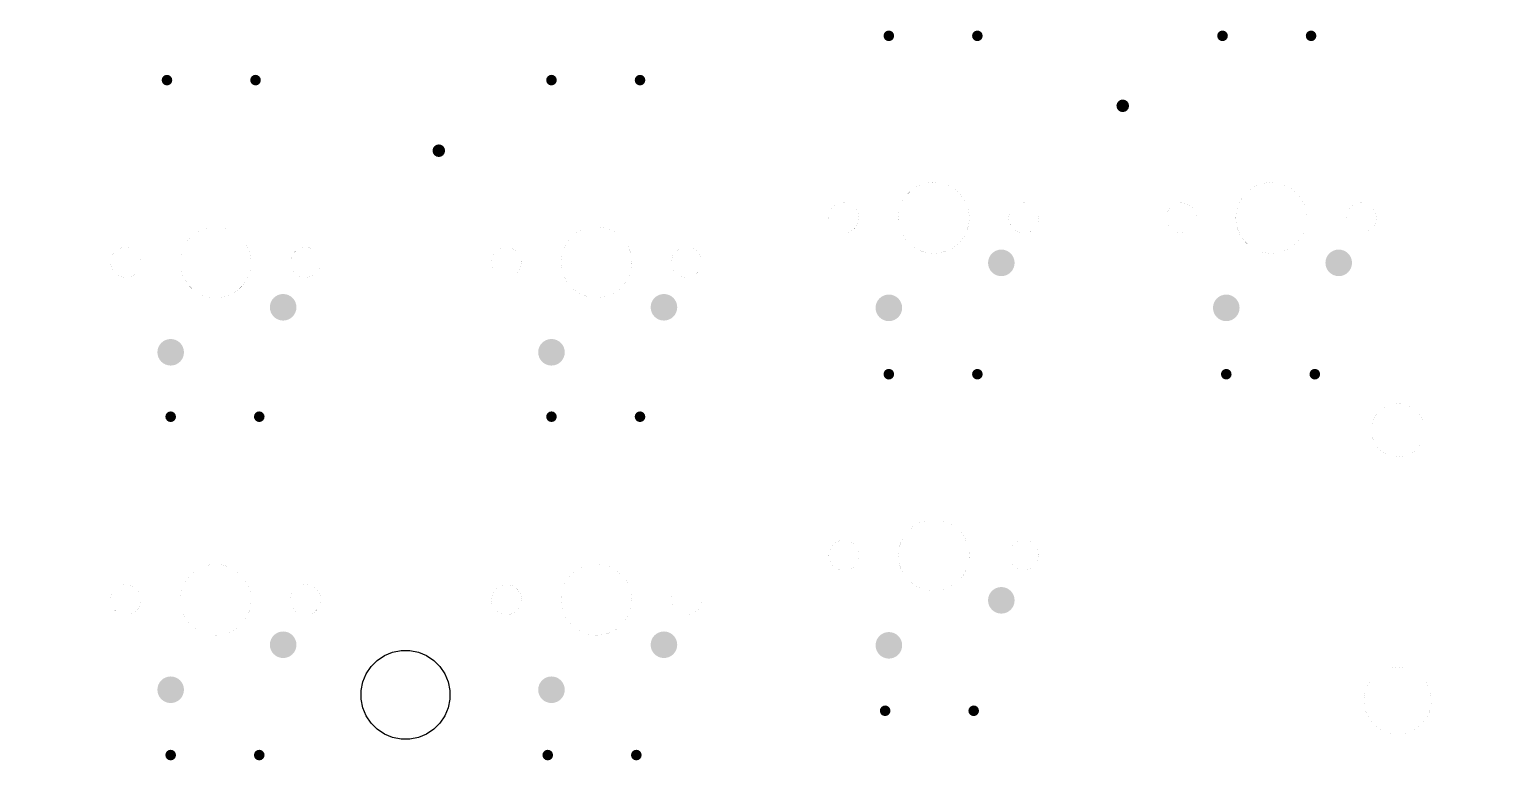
# Model space of a CAD drawing. Header units: millimetres. Extents: x 0 to 162, y 10 to 132.
# Drawn here: x 0 to 82.8, y 28.9 to 71.1 of the extents above; entities that cross this region are included whole.
import ezdxf

# ---------------------------------------------------------------- set-up
doc = ezdxf.new("R2010")
doc.units = ezdxf.units.MM
for name, color, linetype in [('Mechanical11', 56, 'Continuous'), ('PadHoleLayer', 156, 'Continuous'), ('ViaHoleLayer', 16, 'Continuous')]:
    doc.layers.add(name, color=color, linetype=linetype)

# ---------------------------------------------------------------- blocks, each defined once
blk = doc.blocks.new('CHERRYMX_7')
at = {"layer": 'PadHoleLayer'}
h = blk.add_hatch(color=156, dxfattribs=at)
edge = h.paths.add_edge_path()
edge.add_arc((3.81, -2.54), 0.75, 0, 360)
h = blk.add_hatch(color=156, dxfattribs=at)
edge = h.paths.add_edge_path()
edge.add_arc((-2.54, -5.08), 0.75, 0, 360)
blk = doc.blocks.new('CHERRYMX_8')
at = {"layer": 'PadHoleLayer'}
h = blk.add_hatch(color=156, dxfattribs=at)
edge = h.paths.add_edge_path()
edge.add_arc((3.81, -2.54), 0.75, 0, 360)
h = blk.add_hatch(color=156, dxfattribs=at)
edge = h.paths.add_edge_path()
edge.add_arc((-2.54, -5.08), 0.75, 0, 360)
blk = doc.blocks.new('CHERRYMX_9')
at = {"layer": 'PadHoleLayer'}
h = blk.add_hatch(color=156, dxfattribs=at)
edge = h.paths.add_edge_path()
edge.add_arc((3.81, -2.54), 0.75, 0, 360)
h = blk.add_hatch(color=156, dxfattribs=at)
edge = h.paths.add_edge_path()
edge.add_arc((-2.54, -5.08), 0.75, 0, 360)
blk = doc.blocks.new('CHERRYMX_13')
at = {"layer": 'PadHoleLayer'}
h = blk.add_hatch(color=156, dxfattribs=at)
edge = h.paths.add_edge_path()
edge.add_arc((3.81, -2.54), 0.75, 0, 360)
h = blk.add_hatch(color=156, dxfattribs=at)
edge = h.paths.add_edge_path()
edge.add_arc((-2.54, -5.08), 0.75, 0, 360)
blk = doc.blocks.new('CHERRYMX_14')
at = {"layer": 'PadHoleLayer'}
h = blk.add_hatch(color=156, dxfattribs=at)
edge = h.paths.add_edge_path()
edge.add_arc((3.81, -2.54), 0.75, 0, 360)
h = blk.add_hatch(color=156, dxfattribs=at)
edge = h.paths.add_edge_path()
edge.add_arc((-2.54, -5.08), 0.75, 0, 360)
blk = doc.blocks.new('CHERRYMX_15')
at = {"layer": 'PadHoleLayer'}
h = blk.add_hatch(color=156, dxfattribs=at)
edge = h.paths.add_edge_path()
edge.add_arc((3.81, -2.54), 0.75, 0, 360)
h = blk.add_hatch(color=156, dxfattribs=at)
edge = h.paths.add_edge_path()
edge.add_arc((-2.54, -5.08), 0.75, 0, 360)
blk = doc.blocks.new('CHERRYMX_16')
at = {"layer": 'PadHoleLayer'}
h = blk.add_hatch(color=156, dxfattribs=at)
edge = h.paths.add_edge_path()
edge.add_arc((3.81, -2.54), 0.75, 0, 360)
h = blk.add_hatch(color=156, dxfattribs=at)
edge = h.paths.add_edge_path()
edge.add_arc((-2.54, -5.08), 0.75, 0, 360)
blk = doc.blocks.new('1N4148_B_53')
at = {"layer": 'PadHoleLayer'}
h = blk.add_hatch(color=156, dxfattribs=at)
edge = h.paths.add_edge_path()
edge.add_arc((-2.5, 0), 0.3, 0, 360)
h = blk.add_hatch(color=156, dxfattribs=at)
edge = h.paths.add_edge_path()
edge.add_arc((2.5, 0), 0.3, 0, 360)
blk = doc.blocks.new('1N4148_B_54')
at = {"layer": 'PadHoleLayer'}
h = blk.add_hatch(color=156, dxfattribs=at)
edge = h.paths.add_edge_path()
edge.add_arc((-2.5, 0), 0.3, 0, 360)
h = blk.add_hatch(color=156, dxfattribs=at)
edge = h.paths.add_edge_path()
edge.add_arc((2.5, 0), 0.3, 0, 360)
blk = doc.blocks.new('1N4148_B_55')
at = {"layer": 'PadHoleLayer'}
h = blk.add_hatch(color=156, dxfattribs=at)
edge = h.paths.add_edge_path()
edge.add_arc((-2.5, 0), 0.3, 0, 360)
h = blk.add_hatch(color=156, dxfattribs=at)
edge = h.paths.add_edge_path()
edge.add_arc((2.5, 0), 0.3, 0, 360)
blk = doc.blocks.new('1N4148_B_59')
at = {"layer": 'PadHoleLayer'}
h = blk.add_hatch(color=156, dxfattribs=at)
edge = h.paths.add_edge_path()
edge.add_arc((-2.5, 0), 0.3, 0, 360)
h = blk.add_hatch(color=156, dxfattribs=at)
edge = h.paths.add_edge_path()
edge.add_arc((2.5, 0), 0.3, 0, 360)
blk = doc.blocks.new('1N4148_B_60')
at = {"layer": 'PadHoleLayer'}
h = blk.add_hatch(color=156, dxfattribs=at)
edge = h.paths.add_edge_path()
edge.add_arc((-2.5, 0), 0.3, 0, 360)
h = blk.add_hatch(color=156, dxfattribs=at)
edge = h.paths.add_edge_path()
edge.add_arc((2.5, 0), 0.3, 0, 360)
blk = doc.blocks.new('1N4148_B_61')
at = {"layer": 'PadHoleLayer'}
h = blk.add_hatch(color=156, dxfattribs=at)
edge = h.paths.add_edge_path()
edge.add_arc((-2.5, 0), 0.3, 0, 360)
h = blk.add_hatch(color=156, dxfattribs=at)
edge = h.paths.add_edge_path()
edge.add_arc((2.5, 0), 0.3, 0, 360)
blk = doc.blocks.new('1N4148_B_62')
at = {"layer": 'PadHoleLayer'}
h = blk.add_hatch(color=156, dxfattribs=at)
edge = h.paths.add_edge_path()
edge.add_arc((-2.5, 0), 0.3, 0, 360)
h = blk.add_hatch(color=156, dxfattribs=at)
edge = h.paths.add_edge_path()
edge.add_arc((2.5, 0), 0.3, 0, 360)
blk = doc.blocks.new('1N4148_B_66')
at = {"layer": 'PadHoleLayer'}
h = blk.add_hatch(color=156, dxfattribs=at)
edge = h.paths.add_edge_path()
edge.add_arc((-2.5, 0), 0.3, 0, 360)
h = blk.add_hatch(color=156, dxfattribs=at)
edge = h.paths.add_edge_path()
edge.add_arc((2.5, 0), 0.3, 0, 360)
blk = doc.blocks.new('1N4148_B_67')
at = {"layer": 'PadHoleLayer'}
h = blk.add_hatch(color=156, dxfattribs=at)
edge = h.paths.add_edge_path()
edge.add_arc((-2.5, 0), 0.3, 0, 360)
h = blk.add_hatch(color=156, dxfattribs=at)
edge = h.paths.add_edge_path()
edge.add_arc((2.5, 0), 0.3, 0, 360)
blk = doc.blocks.new('1N4148_B_68')
at = {"layer": 'PadHoleLayer'}
h = blk.add_hatch(color=156, dxfattribs=at)
edge = h.paths.add_edge_path()
edge.add_arc((-2.5, 0), 0.3, 0, 360)
h = blk.add_hatch(color=156, dxfattribs=at)
edge = h.paths.add_edge_path()
edge.add_arc((2.5, 0), 0.3, 0, 360)
blk = doc.blocks.new('1N4148_B_69')
at = {"layer": 'PadHoleLayer'}
h = blk.add_hatch(color=156, dxfattribs=at)
edge = h.paths.add_edge_path()
edge.add_arc((-2.5, 0), 0.3, 0, 360)
h = blk.add_hatch(color=156, dxfattribs=at)
edge = h.paths.add_edge_path()
edge.add_arc((2.5, 0), 0.3, 0, 360)

msp = doc.modelspace()

# ---------------------------------------------------------------- hatches: boundary and pattern name
at = {"layer": 'ViaHoleLayer'}
h = msp.add_hatch(color=16, dxfattribs=at)
edge = h.paths.add_edge_path()
edge.add_arc((61.75, 66.75), 0.356, 0, 360)
h = msp.add_hatch(color=16, dxfattribs=at)
edge = h.paths.add_edge_path()
edge.add_arc((23.134, 64.217), 0.356, 0, 360)

# ---------------------------------------------------------------- linework, layer by layer
at = {"layer": 'Mechanical11'}
for p, q in [((19.656, 35.442), (20.066, 35.715)), ((20.066, 35.715), (20.521, 35.904)), ((20.521, 35.904), (21.004, 36)), ((21.004, 36), (21.25, 36)), ((21.25, 36), (21.496, 36)), ((21.496, 36), (21.979, 35.904)), ((21.979, 35.904), (22.434, 35.715)), ((22.434, 35.715), (22.844, 35.442)), ((19.035, 34.684), (19.308, 35.094)), ((19.308, 35.094), (19.656, 35.442)), ((22.844, 35.442), (23.192, 35.094)), ((23.192, 35.094), (23.465, 34.684)), ((18.75, 33.746), (18.846, 34.229)), ((18.846, 34.229), (19.035, 34.684)), ((23.465, 34.684), (23.654, 34.229)), ((23.654, 34.229), (23.75, 33.746)), ((18.75, 33.5), (18.75, 33.746)), ((18.75, 33.254), (18.75, 33.5)), ((18.846, 32.771), (18.75, 33.254)), ((23.75, 33.254), (23.654, 32.771)), ((23.75, 33.746), (23.75, 33.5)), ((23.75, 33.5), (23.75, 33.254)), ((19.035, 32.316), (18.846, 32.771)), ((19.308, 31.906), (19.035, 32.316)), ((23.465, 32.316), (23.192, 31.906)), ((23.654, 32.771), (23.465, 32.316)), ((19.656, 31.558), (19.308, 31.906)), ((20.066, 31.285), (19.656, 31.558)), ((22.844, 31.558), (22.434, 31.285)), ((23.192, 31.906), (22.844, 31.558)), ((20.521, 31.096), (20.066, 31.285)), ((21.004, 31), (20.521, 31.096)), ((21.25, 31), (21.004, 31)), ((21.25, 31), (21.25, 31)), ((21.496, 31), (21.25, 31)), ((21.979, 31.096), (21.496, 31)), ((22.434, 31.285), (21.979, 31.096))]:
    msp.add_line(p, q, dxfattribs=at)
at = {"layer": 'Mechanical11', "const_width": 0.001}
for points in [[(0.013, 28.937), (0.013, 128.137)], [(49.485, 67.425), (52.685, 67.425)], [(49.485, 64.625), (49.485, 67.425)], [(52.685, 64.625), (52.685, 67.425)], [(68.535, 67.425), (71.735, 67.425)], [(68.535, 64.625), (68.535, 67.425)], [(71.735, 64.625), (71.735, 67.425)], [(8.935, 64.917), (12.135, 64.917)], [(8.935, 62.117), (8.935, 64.917)], [(12.135, 62.117), (12.135, 64.917)], [(30.435, 64.917), (33.635, 64.917)], [(30.435, 62.117), (30.435, 64.917)], [(33.635, 62.117), (33.635, 64.917)], [(49.485, 64.625), (52.685, 64.625)], [(68.535, 64.625), (71.735, 64.625)], [(8.935, 62.117), (12.135, 62.117)], [(30.435, 62.117), (33.635, 62.117)], [(49.485, 48.375), (52.685, 48.375)], [(49.485, 45.575), (49.485, 48.375)], [(52.685, 45.575), (52.685, 48.375)], [(8.935, 45.867), (12.135, 45.867)], [(8.935, 43.067), (8.935, 45.867)], [(12.135, 43.067), (12.135, 45.867)], [(30.435, 45.867), (33.635, 45.867)], [(30.435, 43.067), (30.435, 45.867)], [(33.635, 43.067), (33.635, 45.867)], [(49.485, 45.575), (52.685, 45.575)], [(8.935, 43.067), (12.135, 43.067)], [(30.435, 43.067), (33.635, 43.067)], [(0.013, 28.937), (105.829, 28.937)]]:
    msp.add_lwpolyline(points, dxfattribs=at)
at = {"layer": 'Mechanical11'}
for points, const_width in [([(49.485, 67.425, 1), (49.485, 67.425, 1)], 0.0005), ([(49.485, 67.425, 1), (49.485, 67.425, 1)], 0.0005), ([(52.685, 67.425, 1), (52.685, 67.425, 1)], 0.0005), ([(52.685, 67.425, 1), (52.685, 67.425, 1)], 0.0005), ([(68.535, 67.425, 1), (68.535, 67.425, 1)], 0.0005), ([(68.535, 67.425, 1), (68.535, 67.425, 1)], 0.0005), ([(71.735, 67.425, 1), (71.735, 67.425, 1)], 0.0005), ([(71.735, 67.425, 1), (71.735, 67.425, 1)], 0.0005), ([(8.935, 64.917, 1), (8.935, 64.917, 1)], 0.0005), ([(8.935, 64.917, 1), (8.935, 64.917, 1)], 0.0005), ([(12.135, 64.917, 1), (12.135, 64.917, 1)], 0.0005), ([(12.135, 64.917, 1), (12.135, 64.917, 1)], 0.0005), ([(30.435, 64.917, 1), (30.435, 64.917, 1)], 0.0005), ([(30.435, 64.917, 1), (30.435, 64.917, 1)], 0.0005), ([(33.635, 64.917, 1), (33.635, 64.917, 1)], 0.0005), ([(33.635, 64.917, 1), (33.635, 64.917, 1)], 0.0005), ([(49.485, 64.625, 1), (49.485, 64.625, 1)], 0.0005), ([(49.485, 64.625, 1), (49.485, 64.625, 1)], 0.0005), ([(52.685, 64.625, 1), (52.685, 64.625, 1)], 0.0005), ([(52.685, 64.625, 1), (52.685, 64.625, 1)], 0.0005), ([(68.535, 64.625, 1), (68.535, 64.625, 1)], 0.0005), ([(68.535, 64.625, 1), (68.535, 64.625, 1)], 0.0005), ([(71.735, 64.625, 1), (71.735, 64.625, 1)], 0.0005), ([(71.735, 64.625, 1), (71.735, 64.625, 1)], 0.0005), ([(8.935, 62.117, 1), (8.935, 62.117, 1)], 0.0005), ([(8.935, 62.117, 1), (8.935, 62.117, 1)], 0.0005), ([(12.135, 62.117, 1), (12.135, 62.117, 1)], 0.0005), ([(12.135, 62.117, 1), (12.135, 62.117, 1)], 0.0005), ([(30.435, 62.117, 1), (30.435, 62.117, 1)], 0.0005), ([(30.435, 62.117, 1), (30.435, 62.117, 1)], 0.0005), ([(33.635, 62.117, 1), (33.635, 62.117, 1)], 0.0005), ([(33.635, 62.117, 1), (33.635, 62.117, 1)], 0.0005), ([(51.085, 62.425, 1), (51.085, 62.425, 1)], 0.0005), ([(51.085, 62.425, 1), (51.085, 62.425, 1)], 0.0005), ([(70.135, 62.425, 1), (70.135, 62.425, 1)], 0.0005), ([(70.135, 62.425, 1), (70.135, 62.425, 1)], 0.0005), ([(46.005, 61.275, 1), (46.005, 61.275, 1)], 0.0005), ([(46.005, 61.275, 1), (46.005, 61.275, 1)], 0.0005), ([(56.165, 61.275, 1), (56.165, 61.275, 1)], 0.0005), ([(56.165, 61.275, 1), (56.165, 61.275, 1)], 0.0005), ([(65.055, 61.275, 1), (65.055, 61.275, 1)], 0.0005), ([(65.055, 61.275, 1), (65.055, 61.275, 1)], 0.0005), ([(75.215, 61.275, 1), (75.215, 61.275, 1)], 0.0005), ([(75.215, 61.275, 1), (75.215, 61.275, 1)], 0.0005), ([(45.155, 60.425, 1), (45.155, 60.425, 1)], 0.0005), ([(45.155, 60.425, 1), (45.155, 60.425, 1)], 0.0005), ([(46.855, 60.425, 1), (46.855, 60.425, 1)], 0.0005), ([(46.855, 60.425, 1), (46.855, 60.425, 1)], 0.0005), ([(49.085, 60.425, 1), (49.085, 60.425, 1)], 0.0005), ([(49.085, 60.425, 1), (49.085, 60.425, 1)], 0.0005), ([(53.085, 60.425, 1), (53.085, 60.425, 1)], 0.0005), ([(53.085, 60.425, 1), (53.085, 60.425, 1)], 0.0005), ([(55.315, 60.425, 1), (55.315, 60.425, 1)], 0.0005), ([(55.315, 60.425, 1), (55.315, 60.425, 1)], 0.0005), ([(57.015, 60.425, 1), (57.015, 60.425, 1)], 0.0005), ([(57.015, 60.425, 1), (57.015, 60.425, 1)], 0.0005), ([(64.205, 60.425, 1), (64.205, 60.425, 1)], 0.0005), ([(64.205, 60.425, 1), (64.205, 60.425, 1)], 0.0005), ([(65.905, 60.425, 1), (65.905, 60.425, 1)], 0.0005), ([(65.905, 60.425, 1), (65.905, 60.425, 1)], 0.0005), ([(68.135, 60.425, 1), (68.135, 60.425, 1)], 0.0005), ([(68.135, 60.425, 1), (68.135, 60.425, 1)], 0.0005), ([(72.135, 60.425, 1), (72.135, 60.425, 1)], 0.0005), ([(72.135, 60.425, 1), (72.135, 60.425, 1)], 0.0005), ([(74.365, 60.425, 1), (74.365, 60.425, 1)], 0.0005), ([(74.365, 60.425, 1), (74.365, 60.425, 1)], 0.0005), ([(76.065, 60.425, 1), (76.065, 60.425, 1)], 0.0005), ([(76.065, 60.425, 1), (76.065, 60.425, 1)], 0.0005), ([(10.535, 59.917, 1), (10.535, 59.917, 1)], 0.0005), ([(10.535, 59.917, 1), (10.535, 59.917, 1)], 0.0005), ([(32.035, 59.917, 1), (32.035, 59.917, 1)], 0.0005), ([(32.035, 59.917, 1), (32.035, 59.917, 1)], 0.0005), ([(46.005, 59.575, 1), (46.005, 59.575, 1)], 0.0005), ([(46.005, 59.575, 1), (46.005, 59.575, 1)], 0.0005), ([(56.165, 59.575, 1), (56.165, 59.575, 1)], 0.0005), ([(56.165, 59.575, 1), (56.165, 59.575, 1)], 0.0005), ([(65.055, 59.575, 1), (65.055, 59.575, 1)], 0.0005), ([(65.055, 59.575, 1), (65.055, 59.575, 1)], 0.0005), ([(75.215, 59.575, 1), (75.215, 59.575, 1)], 0.0005), ([(75.215, 59.575, 1), (75.215, 59.575, 1)], 0.0005), ([(5.455, 58.767, 1), (5.455, 58.767, 1)], 0.0005), ([(5.455, 58.767, 1), (5.455, 58.767, 1)], 0.0005), ([(15.615, 58.767, 1), (15.615, 58.767, 1)], 0.0005), ([(15.615, 58.767, 1), (15.615, 58.767, 1)], 0.0005), ([(26.955, 58.767, 1), (26.955, 58.767, 1)], 0.0005), ([(26.955, 58.767, 1), (26.955, 58.767, 1)], 0.0005), ([(37.115, 58.767, 1), (37.115, 58.767, 1)], 0.0005), ([(37.115, 58.767, 1), (37.115, 58.767, 1)], 0.0005), ([(51.085, 58.425, 1), (51.085, 58.425, 1)], 0.0005), ([(51.085, 58.425, 1), (51.085, 58.425, 1)], 0.0005), ([(70.135, 58.425, 1), (70.135, 58.425, 1)], 0.0005), ([(70.135, 58.425, 1), (70.135, 58.425, 1)], 0.0005), ([(4.605, 57.917, 1), (4.605, 57.917, 1)], 0.0005), ([(4.605, 57.917, 1), (4.605, 57.917, 1)], 0.0005), ([(6.305, 57.917, 1), (6.305, 57.917, 1)], 0.0005), ([(6.305, 57.917, 1), (6.305, 57.917, 1)], 0.0005), ([(8.535, 57.917, 1), (8.535, 57.917, 1)], 0.0005), ([(8.535, 57.917, 1), (8.535, 57.917, 1)], 0.0005), ([(12.535, 57.917, 1), (12.535, 57.917, 1)], 0.0005), ([(12.535, 57.917, 1), (12.535, 57.917, 1)], 0.0005), ([(14.765, 57.917, 1), (14.765, 57.917, 1)], 0.0005), ([(14.765, 57.917, 1), (14.765, 57.917, 1)], 0.0005), ([(16.465, 57.917, 1), (16.465, 57.917, 1)], 0.0005), ([(16.465, 57.917, 1), (16.465, 57.917, 1)], 0.0005), ([(26.105, 57.917, 1), (26.105, 57.917, 1)], 0.0005), ([(26.105, 57.917, 1), (26.105, 57.917, 1)], 0.0005), ([(27.805, 57.917, 1), (27.805, 57.917, 1)], 0.0005), ([(27.805, 57.917, 1), (27.805, 57.917, 1)], 0.0005), ([(30.035, 57.917, 1), (30.035, 57.917, 1)], 0.0005), ([(30.035, 57.917, 1), (30.035, 57.917, 1)], 0.0005), ([(34.035, 57.917, 1), (34.035, 57.917, 1)], 0.0005), ([(34.035, 57.917, 1), (34.035, 57.917, 1)], 0.0005), ([(36.265, 57.917, 1), (36.265, 57.917, 1)], 0.0005), ([(36.265, 57.917, 1), (36.265, 57.917, 1)], 0.0005), ([(37.965, 57.917, 1), (37.965, 57.917, 1)], 0.0005), ([(37.965, 57.917, 1), (37.965, 57.917, 1)], 0.0005), ([(5.455, 57.067, 1), (5.455, 57.067, 1)], 0.0005), ([(5.455, 57.067, 1), (5.455, 57.067, 1)], 0.0005), ([(15.615, 57.067, 1), (15.615, 57.067, 1)], 0.0005), ([(15.615, 57.067, 1), (15.615, 57.067, 1)], 0.0005), ([(26.955, 57.067, 1), (26.955, 57.067, 1)], 0.0005), ([(26.955, 57.067, 1), (26.955, 57.067, 1)], 0.0005), ([(37.115, 57.067, 1), (37.115, 57.067, 1)], 0.0005), ([(37.115, 57.067, 1), (37.115, 57.067, 1)], 0.0005), ([(10.535, 55.917, 1), (10.535, 55.917, 1)], 0.0005), ([(10.535, 55.917, 1), (10.535, 55.917, 1)], 0.0005), ([(32.035, 55.917, 1), (32.035, 55.917, 1)], 0.0005), ([(32.035, 55.917, 1), (32.035, 55.917, 1)], 0.0005), ([(77.295, 49.932, 1), (77.296, 49.932, 1)], 0.0005), ([(77.295, 49.932, 1), (77.296, 49.932, 1)], 0.0005), ([(49.485, 48.375, 1), (49.485, 48.375, 1)], 0.0005), ([(49.485, 48.375, 1), (49.485, 48.375, 1)], 0.0005), ([(52.685, 48.375, 1), (52.685, 48.375, 1)], 0.0005), ([(52.685, 48.375, 1), (52.685, 48.375, 1)], 0.0005), ([(75.795, 48.432, 1), (75.796, 48.432, 1)], 0.0005), ([(75.795, 48.432, 1), (75.796, 48.432, 1)], 0.0005), ([(78.795, 48.432, 1), (78.796, 48.432, 1)], 0.0005), ([(78.795, 48.432, 1), (78.796, 48.432, 1)], 0.0005), ([(77.295, 46.932, 1), (77.296, 46.932, 1)], 0.0005), ([(77.295, 46.932, 1), (77.296, 46.932, 1)], 0.0005), ([(8.935, 45.867, 1), (8.935, 45.867, 1)], 0.0005), ([(8.935, 45.867, 1), (8.935, 45.867, 1)], 0.0005), ([(12.135, 45.867, 1), (12.135, 45.867, 1)], 0.0005), ([(12.135, 45.867, 1), (12.135, 45.867, 1)], 0.0005), ([(30.435, 45.867, 1), (30.435, 45.867, 1)], 0.0005), ([(30.435, 45.867, 1), (30.435, 45.867, 1)], 0.0005), ([(33.635, 45.867, 1), (33.635, 45.867, 1)], 0.0005), ([(33.635, 45.867, 1), (33.635, 45.867, 1)], 0.0005), ([(49.485, 45.575, 1), (49.485, 45.575, 1)], 0.0005), ([(49.485, 45.575, 1), (49.485, 45.575, 1)], 0.0005), ([(52.685, 45.575, 1), (52.685, 45.575, 1)], 0.0005), ([(52.685, 45.575, 1), (52.685, 45.575, 1)], 0.0005), ([(8.935, 43.067, 1), (8.935, 43.067, 1)], 0.0005), ([(8.935, 43.067, 1), (8.935, 43.067, 1)], 0.0005), ([(12.135, 43.067, 1), (12.135, 43.067, 1)], 0.0005), ([(12.135, 43.067, 1), (12.135, 43.067, 1)], 0.0005), ([(30.435, 43.067, 1), (30.435, 43.067, 1)], 0.0005), ([(30.435, 43.067, 1), (30.435, 43.067, 1)], 0.0005), ([(33.635, 43.067, 1), (33.635, 43.067, 1)], 0.0005), ([(33.635, 43.067, 1), (33.635, 43.067, 1)], 0.0005), ([(51.085, 43.375, 1), (51.085, 43.375, 1)], 0.0005), ([(51.085, 43.375, 1), (51.085, 43.375, 1)], 0.0005), ([(46.005, 42.225, 1), (46.005, 42.225, 1)], 0.0005), ([(46.005, 42.225, 1), (46.005, 42.225, 1)], 0.0005), ([(56.165, 42.225, 1), (56.165, 42.225, 1)], 0.0005), ([(56.165, 42.225, 1), (56.165, 42.225, 1)], 0.0005), ([(45.155, 41.375, 1), (45.155, 41.375, 1)], 0.0005), ([(45.155, 41.375, 1), (45.155, 41.375, 1)], 0.0005), ([(46.855, 41.375, 1), (46.855, 41.375, 1)], 0.0005), ([(46.855, 41.375, 1), (46.855, 41.375, 1)], 0.0005), ([(49.085, 41.375, 1), (49.085, 41.375, 1)], 0.0005), ([(49.085, 41.375, 1), (49.085, 41.375, 1)], 0.0005), ([(53.085, 41.375, 1), (53.085, 41.375, 1)], 0.0005), ([(53.085, 41.375, 1), (53.085, 41.375, 1)], 0.0005), ([(55.315, 41.375, 1), (55.315, 41.375, 1)], 0.0005), ([(55.315, 41.375, 1), (55.315, 41.375, 1)], 0.0005), ([(57.015, 41.375, 1), (57.015, 41.375, 1)], 0.0005), ([(57.015, 41.375, 1), (57.015, 41.375, 1)], 0.0005), ([(10.535, 40.867, 1), (10.535, 40.867, 1)], 0.0005), ([(10.535, 40.867, 1), (10.535, 40.867, 1)], 0.0005), ([(32.035, 40.867, 1), (32.035, 40.867, 1)], 0.0005), ([(32.035, 40.867, 1), (32.035, 40.867, 1)], 0.0005), ([(5.455, 39.717, 1), (5.455, 39.717, 1)], 0.0005), ([(5.455, 39.717, 1), (5.455, 39.717, 1)], 0.0005), ([(15.615, 39.717, 1), (15.615, 39.717, 1)], 0.0005), ([(15.615, 39.717, 1), (15.615, 39.717, 1)], 0.0005), ([(26.955, 39.717, 1), (26.955, 39.717, 1)], 0.0005), ([(26.955, 39.717, 1), (26.955, 39.717, 1)], 0.0005), ([(37.115, 39.717, 1), (37.115, 39.717, 1)], 0.0005), ([(37.115, 39.717, 1), (37.115, 39.717, 1)], 0.0005), ([(46.005, 40.525, 1), (46.005, 40.525, 1)], 0.0005), ([(46.005, 40.525, 1), (46.005, 40.525, 1)], 0.0005), ([(56.165, 40.525, 1), (56.165, 40.525, 1)], 0.0005), ([(56.165, 40.525, 1), (56.165, 40.525, 1)], 0.0005), ([(51.085, 39.375, 1), (51.085, 39.375, 1)], 0.0005), ([(51.085, 39.375, 1), (51.085, 39.375, 1)], 0.0005), ([(4.605, 38.867, 1), (4.605, 38.867, 1)], 0.0005), ([(4.605, 38.867, 1), (4.605, 38.867, 1)], 0.0005), ([(6.305, 38.867, 1), (6.305, 38.867, 1)], 0.0005), ([(6.305, 38.867, 1), (6.305, 38.867, 1)], 0.0005), ([(8.535, 38.867, 1), (8.535, 38.867, 1)], 0.0005), ([(8.535, 38.867, 1), (8.535, 38.867, 1)], 0.0005), ([(12.535, 38.867, 1), (12.535, 38.867, 1)], 0.0005), ([(12.535, 38.867, 1), (12.535, 38.867, 1)], 0.0005), ([(14.765, 38.867, 1), (14.765, 38.867, 1)], 0.0005), ([(14.765, 38.867, 1), (14.765, 38.867, 1)], 0.0005), ([(16.465, 38.867, 1), (16.465, 38.867, 1)], 0.0005), ([(16.465, 38.867, 1), (16.465, 38.867, 1)], 0.0005), ([(26.105, 38.867, 1), (26.105, 38.867, 1)], 0.0005), ([(26.105, 38.867, 1), (26.105, 38.867, 1)], 0.0005), ([(27.805, 38.867, 1), (27.805, 38.867, 1)], 0.0005), ([(27.805, 38.867, 1), (27.805, 38.867, 1)], 0.0005), ([(30.035, 38.867, 1), (30.035, 38.867, 1)], 0.0005), ([(30.035, 38.867, 1), (30.035, 38.867, 1)], 0.0005), ([(34.035, 38.867, 1), (34.035, 38.867, 1)], 0.0005), ([(34.035, 38.867, 1), (34.035, 38.867, 1)], 0.0005), ([(36.265, 38.867, 1), (36.265, 38.867, 1)], 0.0005), ([(36.265, 38.867, 1), (36.265, 38.867, 1)], 0.0005), ([(37.965, 38.867, 1), (37.965, 38.867, 1)], 0.0005), ([(37.965, 38.867, 1), (37.965, 38.867, 1)], 0.0005), ([(5.455, 38.017, 1), (5.455, 38.017, 1)], 0.0005), ([(5.455, 38.017, 1), (5.455, 38.017, 1)], 0.0005), ([(15.615, 38.017, 1), (15.615, 38.017, 1)], 0.0005), ([(15.615, 38.017, 1), (15.615, 38.017, 1)], 0.0005), ([(26.955, 38.017, 1), (26.955, 38.017, 1)], 0.0005), ([(26.955, 38.017, 1), (26.955, 38.017, 1)], 0.0005), ([(37.115, 38.017, 1), (37.115, 38.017, 1)], 0.0005), ([(37.115, 38.017, 1), (37.115, 38.017, 1)], 0.0005), ([(10.535, 36.867, 1), (10.535, 36.867, 1)], 0.0005), ([(10.535, 36.867, 1), (10.535, 36.867, 1)], 0.0005), ([(32.035, 36.867, 1), (32.035, 36.867, 1)], 0.0005), ([(32.035, 36.867, 1), (32.035, 36.867, 1)], 0.0005), ([(23.75, 33.5, 1), (18.75, 33.5, 1)], 0.001), ([(77.273, 35.068, 1), (77.273, 35.068, 1)], 0.0005), ([(77.273, 35.068, 1), (77.273, 35.068, 1)], 0.0005), ([(18.75, 33.5, 1), (18.75, 33.5, 1)], 0.0005), ([(23.75, 33.5, 1), (23.75, 33.5, 1)], 0.0005), ([(75.373, 33.168, 1), (75.373, 33.168, 1)], 0.0005), ([(75.373, 33.168, 1), (75.373, 33.168, 1)], 0.0005), ([(79.173, 33.168, 1), (79.173, 33.168, 1)], 0.0005), ([(79.173, 33.168, 1), (79.173, 33.168, 1)], 0.0005), ([(77.273, 31.268, 1), (77.273, 31.268, 1)], 0.0005), ([(77.273, 31.268, 1), (77.273, 31.268, 1)], 0.0005), ([(0.012, 28.937, 1), (0.013, 28.937, 1)], 0.0005), ([(0.012, 28.937, 1), (0.013, 28.937, 1)], 0.0005)]:
    msp.add_lwpolyline(points, format="xyb", close=True, dxfattribs=dict(at, const_width=const_width))
at = {"layer": 'Mechanical11', "const_width": 0.001}
for points in [[(49.085, 60.425, -0.414214), (51.085, 62.425)], [(51.085, 62.425, -0.414214), (53.085, 60.425)], [(68.135, 60.425, -0.414214), (70.135, 62.425)], [(70.135, 62.425, -0.414214), (72.135, 60.425)], [(45.155, 60.425, -0.414214), (46.005, 61.275)], [(46.005, 61.275, -0.414214), (46.855, 60.425)], [(55.315, 60.425, -0.414214), (56.165, 61.275)], [(56.165, 61.275, -0.414214), (57.015, 60.425)], [(64.205, 60.425, -0.414214), (65.055, 61.275)], [(65.055, 61.275, -0.414214), (65.905, 60.425)], [(74.365, 60.425, -0.414214), (75.215, 61.275)], [(75.215, 61.275, -0.414214), (76.065, 60.425)], [(46.005, 59.575, -0.414214), (45.155, 60.425)], [(46.855, 60.425, -0.414214), (46.005, 59.575)], [(51.085, 58.425, -0.414214), (49.085, 60.425)], [(53.085, 60.425, -0.414214), (51.085, 58.425)], [(56.165, 59.575, -0.414214), (55.315, 60.425)], [(57.015, 60.425, -0.414214), (56.165, 59.575)], [(65.055, 59.575, -0.414214), (64.205, 60.425)], [(65.905, 60.425, -0.414214), (65.055, 59.575)], [(70.135, 58.425, -0.414214), (68.135, 60.425)], [(72.135, 60.425, -0.414214), (70.135, 58.425)], [(75.215, 59.575, -0.414214), (74.365, 60.425)], [(76.065, 60.425, -0.414214), (75.215, 59.575)], [(8.535, 57.917, -0.414214), (10.535, 59.917)], [(10.535, 59.917, -0.414214), (12.535, 57.917)], [(30.035, 57.917, -0.414214), (32.035, 59.917)], [(32.035, 59.917, -0.414214), (34.035, 57.917)], [(4.605, 57.917, -0.414214), (5.455, 58.767)], [(5.455, 58.767, -0.414214), (6.305, 57.917)], [(14.765, 57.917, -0.414214), (15.615, 58.767)], [(15.615, 58.767, -0.414214), (16.465, 57.917)], [(26.105, 57.917, -0.414214), (26.955, 58.767)], [(26.955, 58.767, -0.414214), (27.805, 57.917)], [(36.265, 57.917, -0.414214), (37.115, 58.767)], [(37.115, 58.767, -0.414214), (37.965, 57.917)], [(5.455, 57.067, -0.414214), (4.605, 57.917)], [(6.305, 57.917, -0.414214), (5.455, 57.067)], [(10.535, 55.917, -0.414214), (8.535, 57.917)], [(12.535, 57.917, -0.414214), (10.535, 55.917)], [(15.615, 57.067, -0.414214), (14.765, 57.917)], [(16.465, 57.917, -0.414214), (15.615, 57.067)], [(26.955, 57.067, -0.414214), (26.105, 57.917)], [(27.805, 57.917, -0.414214), (26.955, 57.067)], [(32.035, 55.917, -0.414214), (30.035, 57.917)], [(34.035, 57.917, -0.414214), (32.035, 55.917)], [(37.115, 57.067, -0.414214), (36.265, 57.917)], [(37.965, 57.917, -0.414214), (37.115, 57.067)], [(75.796, 48.432, -0.414214), (77.296, 49.932)], [(77.296, 49.932, -0.414214), (78.796, 48.432)], [(77.296, 46.932, -0.414214), (75.796, 48.432)], [(78.796, 48.432, -0.414214), (77.296, 46.932)], [(49.085, 41.375, -0.414214), (51.085, 43.375)], [(51.085, 43.375, -0.414214), (53.085, 41.375)], [(45.155, 41.375, -0.414214), (46.005, 42.225)], [(46.005, 42.225, -0.414214), (46.855, 41.375)], [(55.315, 41.375, -0.414214), (56.165, 42.225)], [(56.165, 42.225, -0.414214), (57.015, 41.375)], [(46.005, 40.525, -0.414214), (45.155, 41.375)], [(46.855, 41.375, -0.414214), (46.005, 40.525)], [(51.085, 39.375, -0.414214), (49.085, 41.375)], [(53.085, 41.375, -0.414214), (51.085, 39.375)], [(56.165, 40.525, -0.414214), (55.315, 41.375)], [(57.015, 41.375, -0.414214), (56.165, 40.525)], [(8.535, 38.867, -0.414214), (10.535, 40.867)], [(10.535, 40.867, -0.414214), (12.535, 38.867)], [(30.035, 38.867, -0.414214), (32.035, 40.867)], [(32.035, 40.867, -0.414214), (34.035, 38.867)], [(4.605, 38.867, -0.414214), (5.455, 39.717)], [(5.455, 39.717, -0.414214), (6.305, 38.867)], [(14.765, 38.867, -0.414214), (15.615, 39.717)], [(15.615, 39.717, -0.414214), (16.465, 38.867)], [(26.105, 38.867, -0.414214), (26.955, 39.717)], [(26.955, 39.717, -0.414214), (27.805, 38.867)], [(36.265, 38.867, -0.414214), (37.115, 39.717)], [(37.115, 39.717, -0.414214), (37.965, 38.867)], [(5.455, 38.017, -0.414214), (4.605, 38.867)], [(6.305, 38.867, -0.414214), (5.455, 38.017)], [(10.535, 36.867, -0.414214), (8.535, 38.867)], [(12.535, 38.867, -0.414214), (10.535, 36.867)], [(15.615, 38.017, -0.414214), (14.765, 38.867)], [(16.465, 38.867, -0.414214), (15.615, 38.017)], [(26.955, 38.017, -0.414214), (26.105, 38.867)], [(27.805, 38.867, -0.414214), (26.955, 38.017)], [(32.035, 36.867, -0.414214), (30.035, 38.867)], [(34.035, 38.867, -0.414214), (32.035, 36.867)], [(37.115, 38.017, -0.414214), (36.265, 38.867)], [(37.965, 38.867, -0.414214), (37.115, 38.017)], [(75.373, 33.168, -0.414214), (77.273, 35.068)], [(77.273, 35.068, -0.414214), (79.173, 33.168)], [(77.273, 31.268, -0.414214), (75.373, 33.168)], [(79.173, 33.168, -0.414214), (77.273, 31.268)]]:
    msp.add_lwpolyline(points, format="xyb", dxfattribs=at)

# ---------------------------------------------------------------- block references
for name, p in [('1N4148_B_67', (51.043, 70.7)), ('1N4148_B_66', (69.885, 70.7)), ('1N4148_B_69', (10.285, 68.2)), ('1N4148_B_68', (31.995, 68.2)), ('CHERRYMX_14', (51.085, 60.425)), ('CHERRYMX_13', (70.135, 60.425)), ('CHERRYMX_16', (10.535, 57.917)), ('CHERRYMX_15', (32.035, 57.917)), ('1N4148_B_60', (51.043, 51.6)), ('1N4148_B_59', (70.095, 51.6)), ('1N4148_B_62', (10.495, 49.2)), ('1N4148_B_61', (31.995, 49.2)), ('CHERRYMX_7', (51.085, 41.375)), ('CHERRYMX_9', (10.535, 38.867)), ('CHERRYMX_8', (32.035, 38.867)), ('1N4148_B_53', (50.835, 32.6)), ('1N4148_B_55', (10.495, 30.1)), ('1N4148_B_54', (31.785, 30.1))]:
    msp.add_blockref(name, p)

doc.saveas('drawing.dxf')
